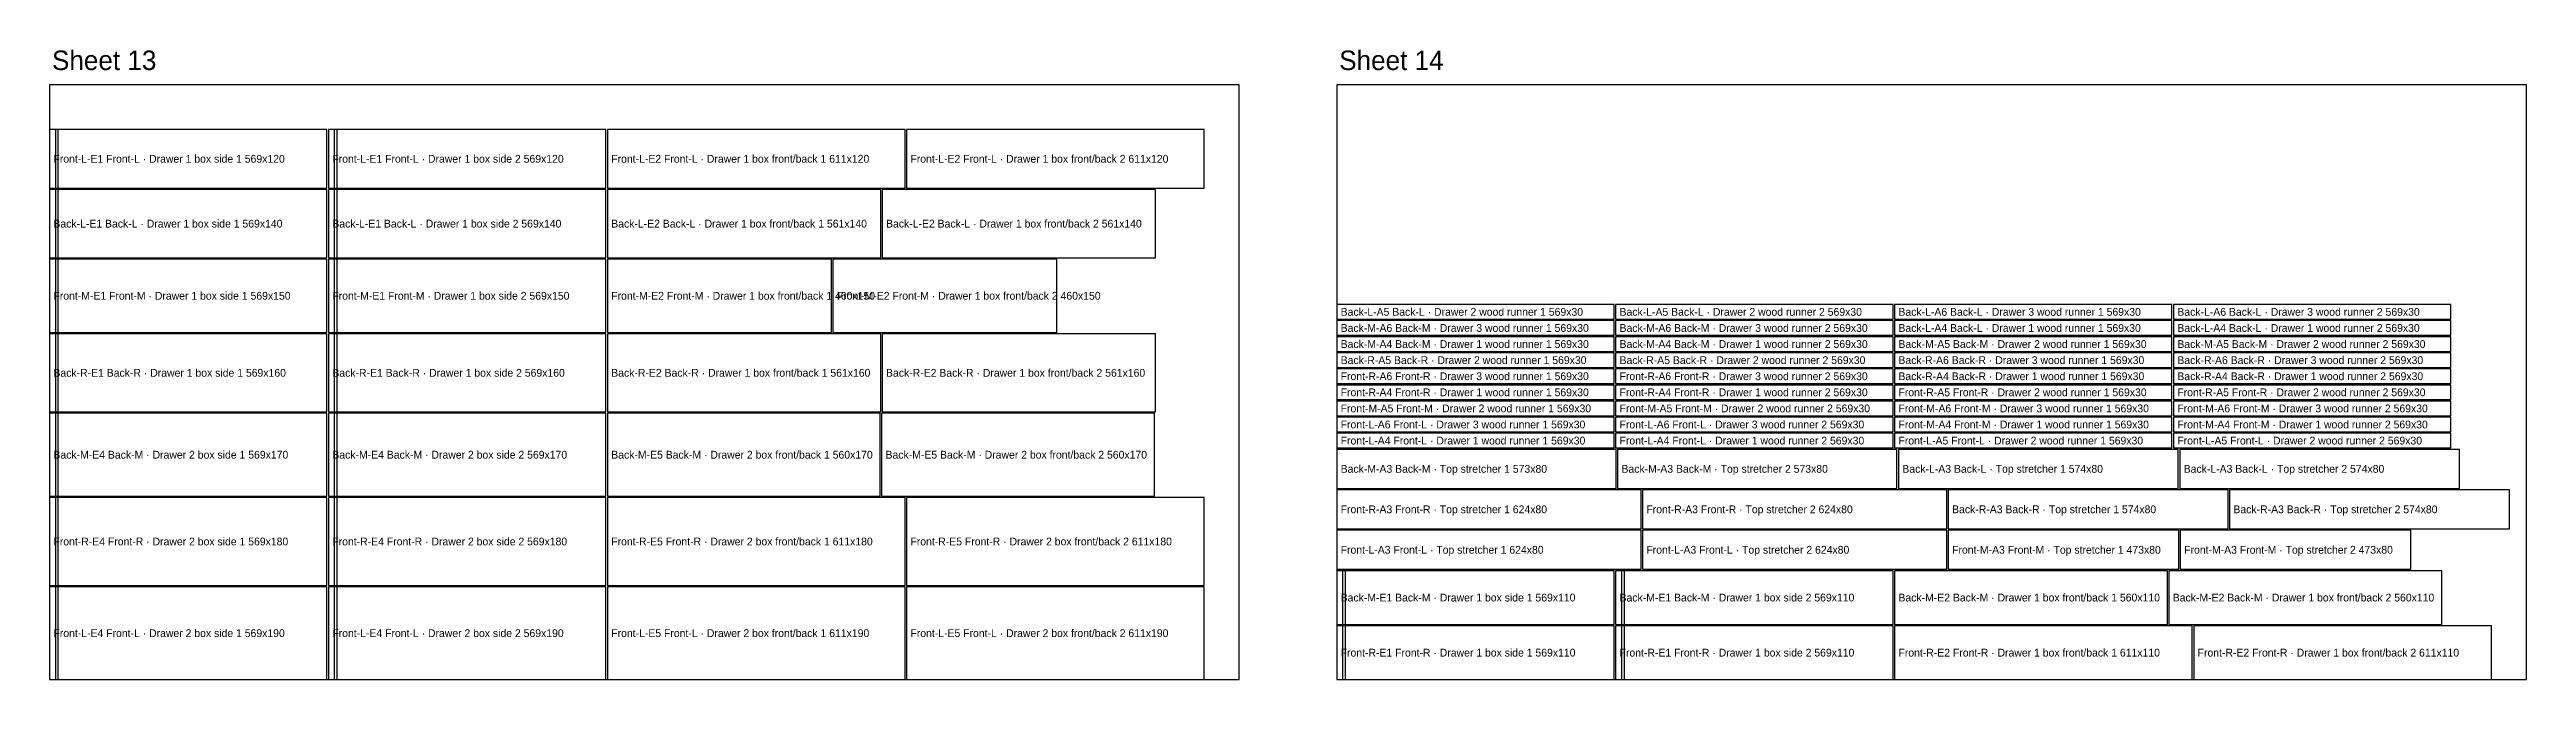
# Model space of a CAD drawing. Header units: metres. Extents: x 0 to 36760, y 0 to 1292.
# Drawn here: x 31680 to 36760, y 0 to 1292 of the extents above; entities that cross this region are included whole.
import ezdxf

# ---------------------------------------------------------------- set-up
doc = ezdxf.new("R2010")
doc.units = ezdxf.units.M
for name, color, linetype in [('DADO', 7, 'CONTINUOUS'), ('LABEL', 7, 'CONTINUOUS'), ('PANEL', 7, 'CONTINUOUS'), ('SHEET', 7, 'CONTINUOUS')]:
    doc.layers.add(name, color=color, linetype=linetype)

msp = doc.modelspace()

# ---------------------------------------------------------------- linework, layer by layer
at = {"layer": 'DADO'}
for p, q in [((31698, 1128), (31692, 1128)), ((31692, 1128), (31692, 1008)), ((31698, 1008), (31698, 1128)), ((32270, 1128), (32264, 1128)), ((32264, 1128), (32264, 1008)), ((32270, 1008), (32270, 1128)), ((31692, 1008), (31698, 1008)), ((31698, 1005), (31692, 1005)), ((31692, 1005), (31692, 865)), ((31698, 865), (31698, 1005)), ((32264, 1008), (32270, 1008)), ((32270, 1005), (32264, 1005)), ((32264, 1005), (32264, 865)), ((32270, 865), (32270, 1005)), ((31692, 865), (31698, 865)), ((32264, 865), (32270, 865)), ((31698, 862), (31692, 862)), ((31692, 862), (31692, 712)), ((31698, 712), (31698, 862)), ((32270, 862), (32264, 862)), ((32264, 862), (32264, 712)), ((32270, 712), (32270, 862)), ((31692, 712), (31698, 712)), ((32264, 712), (32270, 712)), ((31698, 709), (31692, 709)), ((31692, 709), (31692, 549)), ((31698, 549), (31698, 709)), ((32270, 709), (32264, 709)), ((32264, 709), (32264, 549)), ((32270, 549), (32270, 709)), ((31692, 549), (31698, 549)), ((31698, 546), (31692, 546)), ((31692, 546), (31692, 376)), ((31698, 376), (31698, 546)), ((32264, 549), (32270, 549)), ((32270, 546), (32264, 546)), ((32264, 546), (32264, 376)), ((32270, 376), (32270, 546)), ((31692, 376), (31698, 376)), ((31698, 373), (31692, 373)), ((31692, 373), (31692, 193)), ((31698, 193), (31698, 373)), ((32264, 376), (32270, 376)), ((32270, 373), (32264, 373)), ((32264, 373), (32264, 193)), ((32270, 193), (32270, 373)), ((34338, 223), (34332, 223)), ((34332, 223), (34332, 113)), ((34338, 113), (34338, 223)), ((34910, 223), (34904, 223)), ((34904, 223), (34904, 113)), ((34910, 113), (34910, 223)), ((31692, 193), (31698, 193)), ((31698, 190), (31692, 190)), ((31692, 190), (31692, 0)), ((31698, 0), (31698, 190)), ((32264, 193), (32270, 193)), ((32270, 190), (32264, 190)), ((32264, 190), (32264, 0)), ((32270, 0), (32270, 190)), ((34332, 113), (34338, 113)), ((34338, 110), (34332, 110)), ((34332, 110), (34332, 0)), ((34338, 0), (34338, 110)), ((34904, 113), (34910, 113)), ((34910, 110), (34904, 110)), ((34904, 110), (34904, 0)), ((34910, 0), (34910, 110)), ((31692, 0), (31698, 0)), ((32264, 0), (32270, 0)), ((34332, 0), (34338, 0)), ((34904, 0), (34910, 0))]:
    msp.add_line(p, q, dxfattribs=at)
at = {"layer": 'PANEL'}
for p, q in [((32249, 1128), (31680, 1128)), ((31680, 1128), (31680, 1008)), ((32249, 1008), (32249, 1128)), ((32821, 1128), (32252, 1128)), ((32252, 1128), (32252, 1008)), ((32821, 1008), (32821, 1128)), ((33434.6, 1128), (32824, 1128)), ((32824, 1128), (32824, 1008)), ((33434.6, 1008), (33434.6, 1128)), ((34048.2, 1128), (33437.6, 1128)), ((33437.6, 1128), (33437.6, 1008)), ((34048.2, 1008), (34048.2, 1128)), ((31680, 1008), (32249, 1008)), ((32249, 1005), (31680, 1005)), ((31680, 1005), (31680, 865)), ((32249, 865), (32249, 1005)), ((32252, 1008), (32821, 1008)), ((32821, 1005), (32252, 1005)), ((32252, 1005), (32252, 865)), ((32821, 865), (32821, 1005)), ((32824, 1008), (33434.6, 1008)), ((33384.6, 1005), (32824, 1005)), ((32824, 1005), (32824, 865)), ((33384.6, 865), (33384.6, 1005)), ((33948.2, 1005), (33387.6, 1005)), ((33387.6, 1005), (33387.6, 865)), ((33437.6, 1008), (34048.2, 1008)), ((33948.2, 865), (33948.2, 1005)), ((31680, 865), (32249, 865)), ((32252, 865), (32821, 865)), ((32824, 865), (33384.6, 865)), ((33387.6, 865), (33948.2, 865)), ((32249, 862), (31680, 862)), ((31680, 862), (31680, 712)), ((32249, 712), (32249, 862)), ((32821, 862), (32252, 862)), ((32252, 862), (32252, 712)), ((32821, 712), (32821, 862)), ((33283.6, 862), (32824, 862)), ((32824, 862), (32824, 712)), ((33283.6, 712), (33283.6, 862)), ((33746.2, 862), (33286.6, 862)), ((33286.6, 862), (33286.6, 712)), ((33746.2, 712), (33746.2, 862)), ((34889, 769), (34320, 769)), ((34320, 769), (34320, 739)), ((34889, 739), (34889, 769)), ((35461, 769), (34892, 769)), ((34892, 769), (34892, 739)), ((35461, 739), (35461, 769)), ((36033, 769), (35464, 769)), ((35464, 769), (35464, 739)), ((36033, 739), (36033, 769)), ((36605, 769), (36036, 769)), ((36036, 769), (36036, 739)), ((36605, 739), (36605, 769)), ((31680, 712), (32249, 712)), ((32252, 712), (32821, 712)), ((32824, 712), (33283.6, 712)), ((33286.6, 712), (33746.2, 712)), ((34320, 739), (34889, 739)), ((34889, 736), (34320, 736)), ((34320, 736), (34320, 706)), ((34889, 706), (34889, 736)), ((34892, 739), (35461, 739)), ((35461, 736), (34892, 736)), ((34892, 736), (34892, 706)), ((35461, 706), (35461, 736)), ((35464, 739), (36033, 739)), ((36033, 736), (35464, 736)), ((35464, 736), (35464, 706)), ((36033, 706), (36033, 736)), ((36036, 739), (36605, 739)), ((36605, 736), (36036, 736)), ((36036, 736), (36036, 706)), ((36605, 706), (36605, 736)), ((32249, 709), (31680, 709)), ((31680, 709), (31680, 549)), ((32249, 549), (32249, 709)), ((32821, 709), (32252, 709)), ((32252, 709), (32252, 549)), ((32821, 549), (32821, 709)), ((33384.6, 709), (32824, 709)), ((32824, 709), (32824, 549)), ((33384.6, 549), (33384.6, 709)), ((33948.2, 709), (33387.6, 709)), ((33387.6, 709), (33387.6, 549)), ((33948.2, 549), (33948.2, 709)), ((34320, 706), (34889, 706)), ((34889, 703), (34320, 703)), ((34320, 703), (34320, 673)), ((34320, 673), (34889, 673)), ((34889, 670), (34320, 670)), ((34320, 670), (34320, 640)), ((34889, 673), (34889, 703)), ((34889, 640), (34889, 670)), ((34892, 706), (35461, 706)), ((35461, 703), (34892, 703)), ((34892, 703), (34892, 673)), ((34892, 673), (35461, 673)), ((35461, 670), (34892, 670)), ((34892, 670), (34892, 640)), ((35461, 673), (35461, 703)), ((35461, 640), (35461, 670)), ((35464, 706), (36033, 706)), ((36033, 703), (35464, 703)), ((35464, 703), (35464, 673)), ((35464, 673), (36033, 673)), ((36033, 670), (35464, 670)), ((35464, 670), (35464, 640)), ((36033, 673), (36033, 703)), ((36033, 640), (36033, 670)), ((36036, 706), (36605, 706)), ((36605, 703), (36036, 703)), ((36036, 703), (36036, 673)), ((36036, 673), (36605, 673)), ((36605, 670), (36036, 670)), ((36036, 670), (36036, 640)), ((36605, 673), (36605, 703)), ((36605, 640), (36605, 670)), ((34320, 640), (34889, 640)), ((34889, 637), (34320, 637)), ((34320, 637), (34320, 607)), ((34889, 607), (34889, 637)), ((34892, 640), (35461, 640)), ((35461, 637), (34892, 637)), ((34892, 637), (34892, 607)), ((35461, 607), (35461, 637)), ((35464, 640), (36033, 640)), ((36033, 637), (35464, 637)), ((35464, 637), (35464, 607)), ((36033, 607), (36033, 637)), ((36036, 640), (36605, 640)), ((36605, 637), (36036, 637)), ((36036, 637), (36036, 607)), ((36605, 607), (36605, 637)), ((34320, 607), (34889, 607)), ((34889, 604), (34320, 604)), ((34320, 604), (34320, 574)), ((34320, 574), (34889, 574)), ((34889, 571), (34320, 571)), ((34320, 571), (34320, 541)), ((34889, 574), (34889, 604)), ((34889, 541), (34889, 571)), ((34892, 607), (35461, 607)), ((35461, 604), (34892, 604)), ((34892, 604), (34892, 574)), ((34892, 574), (35461, 574)), ((35461, 571), (34892, 571)), ((34892, 571), (34892, 541)), ((35461, 574), (35461, 604)), ((35461, 541), (35461, 571)), ((35464, 607), (36033, 607)), ((36033, 604), (35464, 604)), ((35464, 604), (35464, 574)), ((35464, 574), (36033, 574)), ((36033, 571), (35464, 571)), ((35464, 571), (35464, 541)), ((36033, 574), (36033, 604)), ((36033, 541), (36033, 571)), ((36036, 607), (36605, 607)), ((36605, 604), (36036, 604)), ((36036, 604), (36036, 574)), ((36036, 574), (36605, 574)), ((36605, 571), (36036, 571)), ((36036, 571), (36036, 541)), ((36605, 574), (36605, 604)), ((36605, 541), (36605, 571)), ((31680, 549), (32249, 549)), ((32249, 546), (31680, 546)), ((31680, 546), (31680, 376)), ((32249, 376), (32249, 546)), ((32252, 549), (32821, 549)), ((32821, 546), (32252, 546)), ((32252, 546), (32252, 376)), ((32821, 376), (32821, 546)), ((32824, 549), (33384.6, 549)), ((33383.6, 546), (32824, 546)), ((32824, 546), (32824, 376)), ((33383.6, 376), (33383.6, 546)), ((33946.2, 546), (33386.6, 546)), ((33386.6, 546), (33386.6, 376)), ((33387.6, 549), (33948.2, 549)), ((33946.2, 376), (33946.2, 546)), ((34320, 541), (34889, 541)), ((34889, 538), (34320, 538)), ((34320, 538), (34320, 508)), ((34320, 508), (34889, 508)), ((34889, 508), (34889, 538)), ((34892, 541), (35461, 541)), ((35461, 538), (34892, 538)), ((34892, 538), (34892, 508)), ((34892, 508), (35461, 508)), ((35461, 508), (35461, 538)), ((35464, 541), (36033, 541)), ((36033, 538), (35464, 538)), ((35464, 538), (35464, 508)), ((35464, 508), (36033, 508)), ((36033, 508), (36033, 538)), ((36036, 541), (36605, 541)), ((36605, 538), (36036, 538)), ((36036, 538), (36036, 508)), ((36036, 508), (36605, 508)), ((36605, 508), (36605, 538)), ((34889, 505), (34320, 505)), ((34320, 505), (34320, 475)), ((34320, 475), (34889, 475)), ((34893, 472), (34320, 472)), ((34320, 472), (34320, 392)), ((34889, 475), (34889, 505)), ((35461, 505), (34892, 505)), ((34892, 505), (34892, 475)), ((34892, 475), (35461, 475)), ((34893, 392), (34893, 472)), ((35469, 472), (34896, 472)), ((34896, 472), (34896, 392)), ((35461, 475), (35461, 505)), ((36033, 505), (35464, 505)), ((35464, 505), (35464, 475)), ((35464, 475), (36033, 475)), ((35469, 392), (35469, 472)), ((36046, 472), (35472, 472)), ((35472, 472), (35472, 392)), ((36033, 475), (36033, 505)), ((36605, 505), (36036, 505)), ((36036, 505), (36036, 475)), ((36036, 475), (36605, 475)), ((36046, 392), (36046, 472)), ((36623, 472), (36049, 472)), ((36049, 472), (36049, 392)), ((36605, 475), (36605, 505)), ((36623, 392), (36623, 472)), ((31680, 376), (32249, 376)), ((32249, 373), (31680, 373)), ((31680, 373), (31680, 193)), ((32249, 193), (32249, 373)), ((32252, 376), (32821, 376)), ((32821, 373), (32252, 373)), ((32252, 373), (32252, 193)), ((32821, 193), (32821, 373)), ((32824, 376), (33383.6, 376)), ((33434.6, 373), (32824, 373)), ((32824, 373), (32824, 193)), ((33386.6, 376), (33946.2, 376)), ((33434.6, 193), (33434.6, 373)), ((34048.2, 373), (33437.6, 373)), ((33437.6, 373), (33437.6, 193)), ((34048.2, 193), (34048.2, 373)), ((34320, 392), (34893, 392)), ((34944, 389), (34320, 389)), ((34320, 389), (34320, 309)), ((34896, 392), (35469, 392)), ((34944, 309), (34944, 389)), ((35571, 389), (34947, 389)), ((34947, 389), (34947, 309)), ((35472, 392), (36046, 392)), ((35571, 309), (35571, 389)), ((36148, 389), (35574, 389)), ((35574, 389), (35574, 309)), ((36049, 392), (36623, 392)), ((36148, 309), (36148, 389)), ((36725, 389), (36151, 389)), ((36151, 389), (36151, 309)), ((36725, 309), (36725, 389)), ((34320, 309), (34944, 309)), ((34944, 306), (34320, 306)), ((34320, 306), (34320, 226)), ((34944, 226), (34944, 306)), ((34947, 309), (35571, 309)), ((35571, 306), (34947, 306)), ((34947, 306), (34947, 226)), ((35571, 226), (35571, 306)), ((35574, 309), (36148, 309)), ((36047, 306), (35574, 306)), ((35574, 306), (35574, 226)), ((36047, 226), (36047, 306)), ((36523, 306), (36050, 306)), ((36050, 306), (36050, 226)), ((36151, 309), (36725, 309)), ((36523, 226), (36523, 306)), ((34320, 226), (34944, 226)), ((34889, 223), (34320, 223)), ((34320, 223), (34320, 113)), ((34889, 113), (34889, 223)), ((35461, 223), (34892, 223)), ((34892, 223), (34892, 113)), ((34947, 226), (35571, 226)), ((35461, 113), (35461, 223)), ((36023.6, 223), (35464, 223)), ((35464, 223), (35464, 113)), ((35574, 226), (36047, 226)), ((36023.6, 113), (36023.6, 223)), ((36586.2, 223), (36026.6, 223)), ((36026.6, 223), (36026.6, 113)), ((36050, 226), (36523, 226)), ((36586.2, 113), (36586.2, 223)), ((31680, 193), (32249, 193)), ((32249, 190), (31680, 190)), ((31680, 190), (31680, 0)), ((32249, 0), (32249, 190)), ((32252, 193), (32821, 193)), ((32821, 190), (32252, 190)), ((32252, 190), (32252, 0)), ((32821, 0), (32821, 190)), ((32824, 193), (33434.6, 193)), ((33434.6, 190), (32824, 190)), ((32824, 190), (32824, 0)), ((33434.6, 0), (33434.6, 190)), ((33437.6, 193), (34048.2, 193)), ((34048.2, 190), (33437.6, 190)), ((33437.6, 190), (33437.6, 0)), ((34048.2, 0), (34048.2, 190)), ((34320, 113), (34889, 113)), ((34889, 110), (34320, 110)), ((34320, 110), (34320, 0)), ((34889, 0), (34889, 110)), ((34892, 113), (35461, 113)), ((35461, 110), (34892, 110)), ((34892, 110), (34892, 0)), ((35461, 0), (35461, 110)), ((35464, 113), (36023.6, 113)), ((36074.6, 110), (35464, 110)), ((35464, 110), (35464, 0)), ((36026.6, 113), (36586.2, 113)), ((36074.6, 0), (36074.6, 110)), ((36688.2, 110), (36077.6, 110)), ((36077.6, 110), (36077.6, 0)), ((36688.2, 0), (36688.2, 110)), ((31680, 0), (32249, 0)), ((32252, 0), (32821, 0)), ((32824, 0), (33434.6, 0)), ((33437.6, 0), (34048.2, 0)), ((34320, 0), (34889, 0)), ((34892, 0), (35461, 0)), ((35464, 0), (36074.6, 0)), ((36077.6, 0), (36688.2, 0))]:
    msp.add_line(p, q, dxfattribs=at)
at = {"layer": 'SHEET'}
for p, q in [((34120, 1220), (31680, 1220)), ((31680, 1220), (31680, 0)), ((34120, 0), (34120, 1220)), ((36760, 1220), (34320, 1220)), ((34320, 1220), (34320, 0)), ((36760, 0), (36760, 1220)), ((31680, 0), (34120, 0)), ((34320, 0), (36760, 0))]:
    msp.add_line(p, q, dxfattribs=at)

# ---------------------------------------------------------------- texts
at = {"layer": 'LABEL'}
for s, p in [('Front-L-E1 Front-L · Drawer 1 box side 1 569x120', (31688, 1060)), ('Front-L-E1 Front-L · Drawer 1 box side 2 569x120', (32260, 1060)), ('Front-L-E2 Front-L · Drawer 1 box front/back 1 611x120', (32832, 1060)), ('Front-L-E2 Front-L · Drawer 1 box front/back 2 611x120', (33445.6, 1060)), ('Back-L-E1 Back-L · Drawer 1 box side 1 569x140', (31688, 927)), ('Back-L-E1 Back-L · Drawer 1 box side 2 569x140', (32260, 927)), ('Back-L-E2 Back-L · Drawer 1 box front/back 1 561x140', (32832, 927)), ('Back-L-E2 Back-L · Drawer 1 box front/back 2 561x140', (33395.6, 927)), ('Front-M-E1 Front-M · Drawer 1 box side 1 569x150', (31688, 779)), ('Front-M-E1 Front-M · Drawer 1 box side 2 569x150', (32260, 779)), ('Front-M-E2 Front-M · Drawer 1 box front/back 1 460x150', (32832, 779)), ('Front-M-E2 Front-M · Drawer 1 box front/back 2 460x150', (33294.6, 779)), ('Back-L-A5 Back-L · Drawer 2 wood runner 1 569x30', (34328, 746)), ('Back-L-A5 Back-L · Drawer 2 wood runner 2 569x30', (34900, 746)), ('Back-L-A6 Back-L · Drawer 3 wood runner 1 569x30', (35472, 746)), ('Back-L-A6 Back-L · Drawer 3 wood runner 2 569x30', (36044, 746)), ('Back-M-A6 Back-M · Drawer 3 wood runner 1 569x30', (34328, 713)), ('Back-M-A6 Back-M · Drawer 3 wood runner 2 569x30', (34900, 713)), ('Back-L-A4 Back-L · Drawer 1 wood runner 1 569x30', (35472, 713)), ('Back-L-A4 Back-L · Drawer 1 wood runner 2 569x30', (36044, 713)), ('Back-M-A4 Back-M · Drawer 1 wood runner 1 569x30', (34328, 680)), ('Back-R-A5 Back-R · Drawer 2 wood runner 1 569x30', (34328, 647)), ('Back-M-A4 Back-M · Drawer 1 wood runner 2 569x30', (34900, 680)), ('Back-R-A5 Back-R · Drawer 2 wood runner 2 569x30', (34900, 647)), ('Back-M-A5 Back-M · Drawer 2 wood runner 1 569x30', (35472, 680)), ('Back-R-A6 Back-R · Drawer 3 wood runner 1 569x30', (35472, 647)), ('Back-M-A5 Back-M · Drawer 2 wood runner 2 569x30', (36044, 680)), ('Back-R-A6 Back-R · Drawer 3 wood runner 2 569x30', (36044, 647)), ('Back-R-E1 Back-R · Drawer 1 box side 1 569x160', (31688, 621)), ('Back-R-E1 Back-R · Drawer 1 box side 2 569x160', (32260, 621)), ('Back-R-E2 Back-R · Drawer 1 box front/back 1 561x160', (32832, 621)), ('Back-R-E2 Back-R · Drawer 1 box front/back 2 561x160', (33395.6, 621)), ('Front-R-A6 Front-R · Drawer 3 wood runner 1 569x30', (34328, 614)), ('Front-R-A6 Front-R · Drawer 3 wood runner 2 569x30', (34900, 614)), ('Back-R-A4 Back-R · Drawer 1 wood runner 1 569x30', (35472, 614)), ('Back-R-A4 Back-R · Drawer 1 wood runner 2 569x30', (36044, 614)), ('Front-R-A4 Front-R · Drawer 1 wood runner 1 569x30', (34328, 581)), ('Front-M-A5 Front-M · Drawer 2 wood runner 1 569x30', (34328, 548)), ('Front-R-A4 Front-R · Drawer 1 wood runner 2 569x30', (34900, 581)), ('Front-M-A5 Front-M · Drawer 2 wood runner 2 569x30', (34900, 548)), ('Front-R-A5 Front-R · Drawer 2 wood runner 1 569x30', (35472, 581)), ('Front-M-A6 Front-M · Drawer 3 wood runner 1 569x30', (35472, 548)), ('Front-R-A5 Front-R · Drawer 2 wood runner 2 569x30', (36044, 581)), ('Front-M-A6 Front-M · Drawer 3 wood runner 2 569x30', (36044, 548)), ('Front-L-A6 Front-L · Drawer 3 wood runner 1 569x30', (34328, 515)), ('Front-L-A6 Front-L · Drawer 3 wood runner 2 569x30', (34900, 515)), ('Front-M-A4 Front-M · Drawer 1 wood runner 1 569x30', (35472, 515)), ('Front-M-A4 Front-M · Drawer 1 wood runner 2 569x30', (36044, 515)), ('Back-M-E4 Back-M · Drawer 2 box side 1 569x170', (31688, 453)), ('Back-M-E4 Back-M · Drawer 2 box side 2 569x170', (32260, 453)), ('Back-M-E5 Back-M · Drawer 2 box front/back 1 560x170', (32832, 453)), ('Back-M-E5 Back-M · Drawer 2 box front/back 2 560x170', (33394.6, 453)), ('Front-L-A4 Front-L · Drawer 1 wood runner 1 569x30', (34328, 482)), ('Front-L-A4 Front-L · Drawer 1 wood runner 2 569x30', (34900, 482)), ('Front-L-A5 Front-L · Drawer 2 wood runner 1 569x30', (35472, 482)), ('Front-L-A5 Front-L · Drawer 2 wood runner 2 569x30', (36044, 482)), ('Back-M-A3 Back-M · Top stretcher 1 573x80', (34328, 424)), ('Back-M-A3 Back-M · Top stretcher 2 573x80', (34904, 424)), ('Back-L-A3 Back-L · Top stretcher 1 574x80', (35480, 424)), ('Back-L-A3 Back-L · Top stretcher 2 574x80', (36057, 424)), ('Front-R-A3 Front-R · Top stretcher 1 624x80', (34328, 341)), ('Front-R-A3 Front-R · Top stretcher 2 624x80', (34955, 341)), ('Back-R-A3 Back-R · Top stretcher 1 574x80', (35582, 341)), ('Back-R-A3 Back-R · Top stretcher 2 574x80', (36159, 341)), ('Front-R-E4 Front-R · Drawer 2 box side 1 569x180', (31688, 275)), ('Front-R-E4 Front-R · Drawer 2 box side 2 569x180', (32260, 275)), ('Front-R-E5 Front-R · Drawer 2 box front/back 1 611x180', (32832, 275)), ('Front-R-E5 Front-R · Drawer 2 box front/back 2 611x180', (33445.6, 275)), ('Front-L-A3 Front-L · Top stretcher 1 624x80', (34328, 258)), ('Front-L-A3 Front-L · Top stretcher 2 624x80', (34955, 258)), ('Front-M-A3 Front-M · Top stretcher 1 473x80', (35582, 258)), ('Front-M-A3 Front-M · Top stretcher 2 473x80', (36058, 258)), ('Back-M-E1 Back-M · Drawer 1 box side 1 569x110', (34328, 160)), ('Back-M-E1 Back-M · Drawer 1 box side 2 569x110', (34900, 160)), ('Back-M-E2 Back-M · Drawer 1 box front/back 1 560x110', (35472, 160)), ('Back-M-E2 Back-M · Drawer 1 box front/back 2 560x110', (36034.6, 160)), ('Front-L-E4 Front-L · Drawer 2 box side 1 569x190', (31688, 87)), ('Front-L-E4 Front-L · Drawer 2 box side 2 569x190', (32260, 87)), ('Front-L-E5 Front-L · Drawer 2 box front/back 1 611x190', (32832, 87)), ('Front-L-E5 Front-L · Drawer 2 box front/back 2 611x190', (33445.6, 87)), ('Front-R-E1 Front-R · Drawer 1 box side 1 569x110', (34328, 47)), ('Front-R-E1 Front-R · Drawer 1 box side 2 569x110', (34900, 47)), ('Front-R-E2 Front-R · Drawer 1 box front/back 1 611x110', (35472, 47)), ('Front-R-E2 Front-R · Drawer 1 box front/back 2 611x110', (36085.6, 47))]:
    msp.add_text(s, height=16, dxfattribs=at).set_placement(p)
at = {"layer": 'SHEET'}
for s, p in [('Sheet 13', (31685, 1250)), ('Sheet 14', (34325, 1250))]:
    msp.add_text(s, height=40, dxfattribs=at).set_placement(p)

doc.saveas('drawing.dxf')
